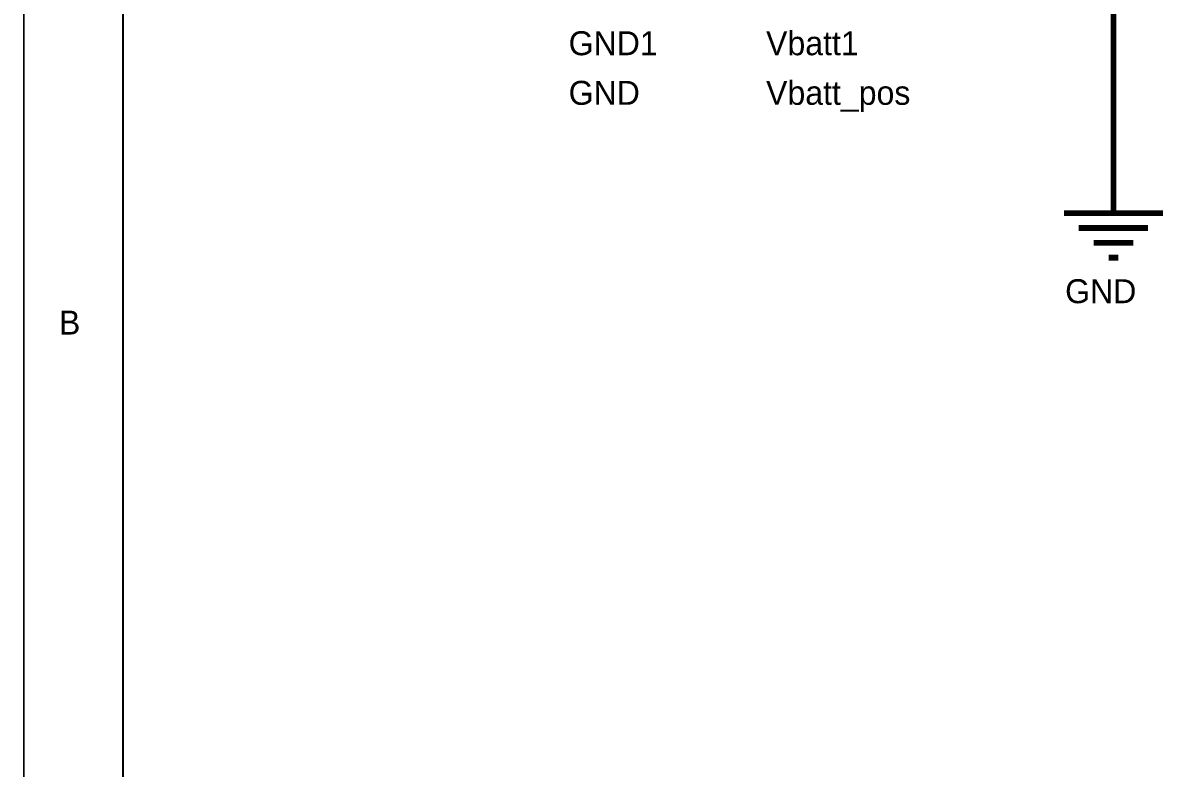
# Model space of a CAD drawing. Header units: millimetres. Extents: x 0 to 9.5, y 0 to 7.5.
# Drawn here: x -0.001 to 2.309, y 3.78 to 5.284 of the extents above; entities that cross this region are included whole.
import ezdxf

# ---------------------------------------------------------------- set-up
doc = ezdxf.new("R2010")
doc.units = ezdxf.units.MM
doc.header["$MEASUREMENT"] = 0
doc.layers.add('Sheet', color=255, linetype='Continuous')

msp = doc.modelspace()

# ---------------------------------------------------------------- linework, layer by layer
at = {"layer": 'Sheet', "const_width": 0.0039}
for points in [[(0.0008, 7.5), (0.0008, 0), (9.4996, 0), (9.4996, 7.5), (0.0008, 7.5), (0.0008, 7.5)], [(0.0008, 7.5), (9.4996, 7.5), (9.4996, 0), (0.0008, 0), (0.0008, 7.5)], [(0.2009, 7.2999), (0.2009, 0.1997), (9.2995, 0.1997), (9.2995, 7.2999), (0.2009, 7.2999), (0.2009, 7.2999)], [(0.2009, 7.2999), (9.2995, 7.2999), (9.2995, 0.1997), (0.2009, 0.1997), (0.2009, 7.2999)]]:
    msp.add_lwpolyline(points, close=True, dxfattribs=at)
at = {"layer": 'Sheet', "const_width": 0.0118}
for points in [[(2.2004, 5.4), (2.2004, 5.1999)], [(2.2004, 5), (2.2004, 5.1999)], [(2.2004, 5), (2.2004, 4.8999)], [(2.1004, 4.8999), (2.3004, 4.8999)], [(2.1304, 4.8699), (2.2704, 4.8699)], [(2.1604, 4.84), (2.2405, 4.84)], [(2.1904, 4.81), (2.2104, 4.81)]]:
    msp.add_lwpolyline(points, dxfattribs=at)

# ---------------------------------------------------------------- texts
at = {"layer": 'Sheet'}
for s, height, p in [('GND1', 0.04837, (1.1006, 5.2185)), ('Vbatt1', 0.04837, (1.4991, 5.2185)), ('GND', 0.04837, (1.1006, 5.1184)), ('Vbatt_pos', 0.04837, (1.4991, 5.1184)), ('GND', 0.04837, (2.1028, 4.7181)), ('B', 0.0484, (0.0717, 4.6548))]:
    msp.add_text(s, height=height, dxfattribs=at).set_placement(p)

doc.saveas('drawing.dxf')
